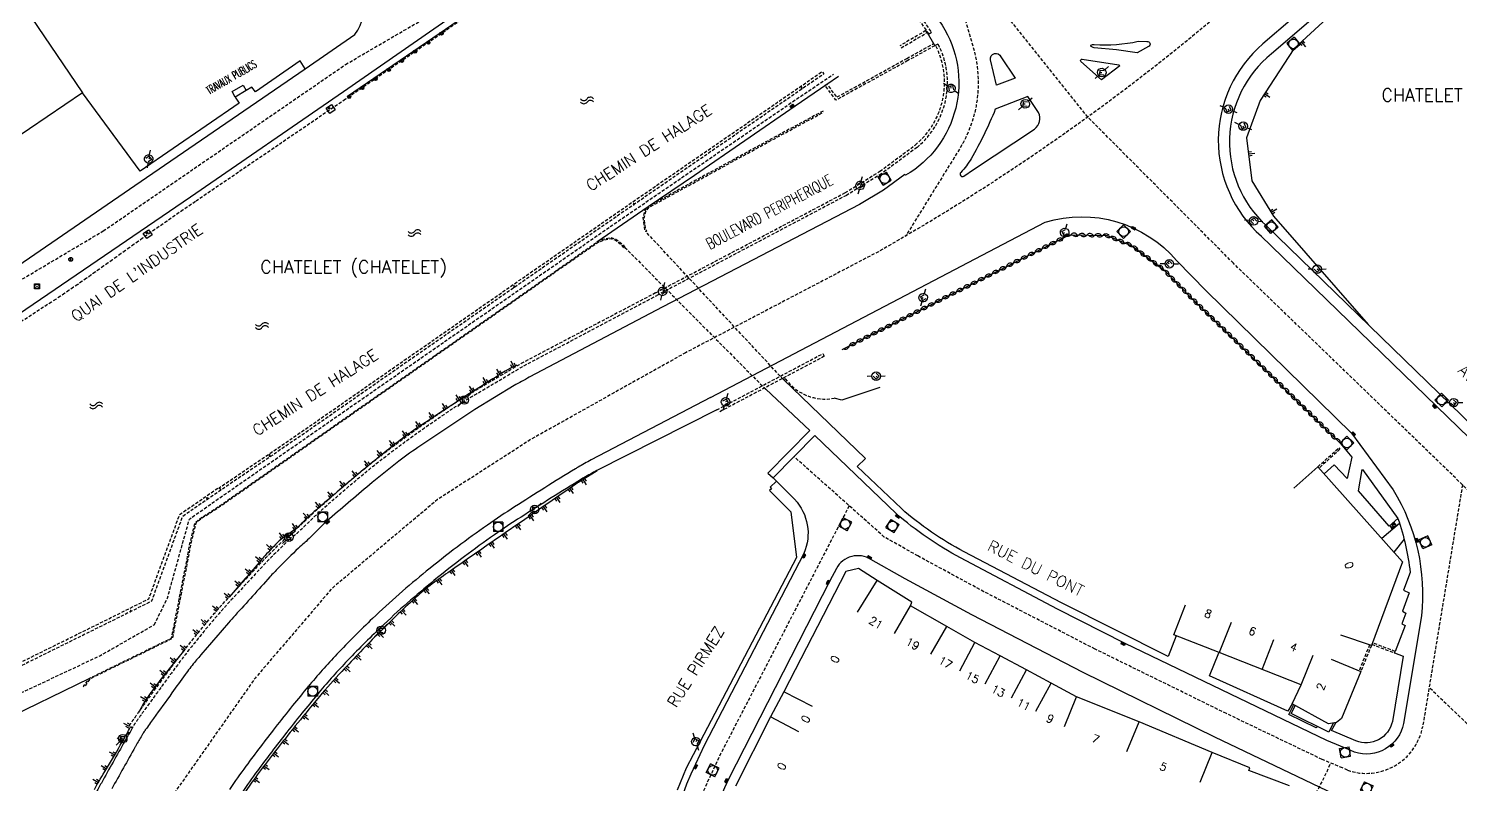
# Model space of a CAD drawing. Header units: millimetres. Extents: x 160000 to 161000, y 121000 to 122000.
# Drawn here: x 160564.5 to 160788.1, y 121656.1 to 121774.1 of the extents above; entities that cross this region are included whole.
import ezdxf
from ezdxf.enums import TextEntityAlignment as Align

# ---------------------------------------------------------------- set-up
doc = ezdxf.new("R2010")
doc.units = ezdxf.units.MM
doc.linetypes.add('DASHED', pattern=[0.75, 0.5, -0.25])
doc.layers.get('0').update_dxf_attribs({"linetype": 'CONTINUOUS'})
for name, color, linetype in [('W0001', 6, 'DASHED'), ('W0008', 7, 'CONTINUOUS'), ('W0100', 7, 'CONTINUOUS'), ('W0112', 1, 'DASHED'), ('W0211', 2, 'CONTINUOUS'), ('W0310', 3, 'CONTINUOUS'), ('W0322', 7, 'CONTINUOUS'), ('W0334', 7, 'CONTINUOUS'), ('W0400', 7, 'CONTINUOUS'), ('W0402', 7, 'CONTINUOUS'), ('W0420', 7, 'CONTINUOUS'), ('W0454', 7, 'CONTINUOUS'), ('W0471', 7, 'CONTINUOUS'), ('W0500', 5, 'DASHED'), ('W0980', 7, 'CONTINUOUS'), ('W0984', 7, 'CONTINUOUS'), ('W0989', 7, 'CONTINUOUS'), ('W0991', 7, 'CONTINUOUS'), ('W1102', 7, 'CONTINUOUS')]:
    doc.layers.add(name, color=color, linetype=linetype)
doc.styles.get("Standard").update_dxf_attribs({"font": 'romans.shx', "width": 0.85})

# ---------------------------------------------------------------- blocks, each defined once
blk = doc.blocks.new('T400')
for p, q in [((-0.15, 0.3), (0.15, 0.3)), ((-0.15, -0.25), (-0.15, 0.3)), ((-0.15, 0.15), (0.15, 0.15)), ((-0.15, 0), (0.15, 0)), ((0.15, 0.3), (0.15, -0.25)), ((-0.15, -0.15), (0.15, -0.15)), ((-0.15, -0.25), (-0.15, -0.3)), ((-0.15, -0.3), (0.15, -0.3)), ((0.15, -0.3), (0.15, -0.25))]:
    blk.add_line(p, q)
blk = doc.blocks.new('t211o')
at = {"color": 0, "linetype": 'Continuous'}
for p, q in [((-0.29, 0.5), (-0.29, 0)), ((0, 1), (0, 0)), ((0.29, 0.5), (0.29, 0))]:
    blk.add_line(p, q, dxfattribs=at)
blk = doc.blocks.new('T471')
for p, q in [((-0.333334, 0.333334), (-0.333334, -0.333334)), ((-0.333334, 0.333334), (0.333334, 0.333334)), ((-0.333334, 0), (0, 0)), ((0.500001, 0.500001), (1.000002, 1.000002)), ((-0.500001, -0.500001), (-1.000002, -1.000002)), ((-0.333334, -0.333334), (0.333334, -0.333334))]:
    blk.add_line(p, q)
blk.add_ellipse((0, 0), major_axis=(0.471405, 0.471405), ratio=1, start_param=5.4977871438, end_param=11.780972451)
blk = doc.blocks.new('T420')
for p, q in [((0.75, 0.75), (-0.75, 0.75)), ((-0.75, 0.75), (-0.75, -0.75)), ((0.75, 0.75), (0.75, -0.75)), ((0.75, -0.75), (-0.75, -0.75))]:
    blk.add_line(p, q)
blk.add_ellipse((0, 0), major_axis=(-0.53, 0.53), ratio=1, start_param=3.926991, end_param=10.210176)
blk = doc.blocks.new('t500o')
at = {"color": 0, "linetype": 'Continuous'}
for centre, start, end in [((-0.5, 0.625), 216.8699, 323.1301), ((0.5, -0.125), 36.8699, 143.1301), ((0.5, -0.625), 36.8699, 143.1301), ((-0.5, 0.125), 216.8699, 323.1301)]:
    blk.add_arc(centre, 0.625, start, end, dxfattribs=at)
blk = doc.blocks.new('t322o')
at = {"color": 0, "linetype": 'Continuous'}
for radius in [0.25, 0.15]:
    blk.add_circle((0, 0), radius, dxfattribs=at)
blk = doc.blocks.new('t112o')
at = {"color": 0, "linetype": 'Continuous'}
for p, q in [((-0.5, 0.5), (0.5, 0.5)), ((-0.5, -0.5), (-0.5, 0.5)), ((0.5, 0.5), (0.5, -0.5)), ((0.5, -0.5), (-0.5, -0.5))]:
    blk.add_line(p, q, dxfattribs=at)
blk = doc.blocks.new('t310o')
at = {"color": 0, "linetype": 'Continuous'}
for centre, start, end in [((-0.5, 0.38), 216.8699, 323.1304), ((0.5, -0.37), 36.8699, 143.1303)]:
    blk.add_arc(centre, 0.625, start, end, dxfattribs=at)

msp = doc.modelspace()

# ---------------------------------------------------------------- linework, layer by layer
at = {"layer": 'W0001'}
for p, q in [((160613.96, 121768.52), (160630.83, 121778.37)), ((160576.12, 121742.53), (160613.96, 121768.52)), ((160552.53, 121728.52), (160576.12, 121742.53))]:
    msp.add_line(p, q, dxfattribs=at)
for points in [[(160822.36, 121670.06), (160752.63, 121737.49), (160729.89, 121760.31), (160706.76, 121789.19), (160660.88, 121856.07), (160613.89, 121921.16), (160559.73, 122000, 0.083942)], [(160788.41, 121702.89), (160782.18, 121665.05, -0.453779), (160770.48, 121658.3), (160769.69, 121658.66), (160766.5, 121660), (160751.54, 121667.16), (160731.02, 121677.23), (160713.68, 121686.19), (160703.35, 121691.77), (160698.11, 121694.73), (160684.02, 121707.27)], [(160671.04, 121620.16), (160689.87, 121624), (160706.54, 121627.44), (160726.38, 121631.61, 0.07548), (160753.37, 121641.71, 0.149116), (160767.83, 121659.44, 0.102445)]]:
    msp.add_lwpolyline(points, format="xyb", dxfattribs=at)
at = {"layer": 'W0001', "flags": 128}
for points in [[(160770.56, 121793.69), (160752.04, 121777.8, -0.048507), (160697.18, 121739.29), (160667.07, 121723.51)], [(160706.76, 121789.19), (160711.99, 121771.2, -0.212341), (160709.83, 121755.29), (160701.46, 121741.75)], [(160692.61, 121699.6), (160672.55, 121660.88), (160671.2, 121658, 0.174943), (160668.19, 121633.41), (160670.67, 121621.89), (160679.35, 121581.43), (160682.66, 121566.19), (160687.76, 121541.28), (160688.08, 121539.6, -0.089297), (160688.08, 121522.98), (160678.35, 121488.46), (160674.82, 121475.83), (160674.04, 121468.28), (160671.57, 121460.42), (160668.94, 121450.42), (160660.47, 121419.55, -0.17197), (160657.97, 121415.96), (160652.34, 121412.62)]]:
    msp.add_lwpolyline(points, format="xyb", dxfattribs=at)
for points in [[(160584.09, 121681.04), (160586.14, 121685.17), (160589.58, 121697.54), (160595.08, 121701.39), (160654.27, 121742.5), (160662.89, 121748.4), (160684.65, 121763.3), (160690.2, 121767.01)], [(160667.07, 121723.51), (160642.99, 121710.02), (160628.34, 121700.59), (160611.88, 121686.74), (160599.84, 121672.7), (160585.52, 121652.33), (160578.5, 121636.68), (160572.88, 121620.02), (160570.27, 121601.16), (160569.47, 121582.51), (160572.08, 121566.72), (160579.1, 121544.65), (160591.95, 121513.75), (160595.76, 121503.12), (160594.19, 121487.5)], [(160570.74, 121574.79), (160543.35, 121579.69), (160514.45, 121587.12), (160507.63, 121590.13), (160504.01, 121596.14), (160498.79, 121604.57), (160495.58, 121614.8), (160496.18, 121624.63), (160499.8, 121634.67), (160505.42, 121641.09), (160511.64, 121645.5), (160527.5, 121653.52), (160575.68, 121676.23), (160584.09, 121681.04)]]:
    msp.add_lwpolyline(points, dxfattribs=at)
at = {"layer": 'W0001'}
msp.add_lwpolyline([(160816.33, 121639.74), (160783.19, 121671.23)], dxfattribs=at)
at = {"layer": 'W0008'}
for p, q in [((160633.53, 121778.07), (160613.62, 121764.27)), ((160613.62, 121764.27), (160589.72, 121747.83)), ((160589.72, 121747.83), (160558.65, 121726.63))]:
    msp.add_line(p, q, dxfattribs=at)
for points in [[(160587.89, 121890.24), (160595.62, 121895.6, -0.404796), (160628.82, 121888.29), (160643.29, 121867.53), (160643.19, 121867.43), (160654.24, 121851.49), (160707.13, 121774.65, -0.425627), (160701.43, 121751.22), (160701.33, 121751.36), (160697.98, 121748.91), (160694.23, 121746.68), (160663.52, 121730.69)], [(160555.9, 121746.37), (160554.17, 121745.04, 0.415489), (160553.77, 121741.93), (160556.3, 121738.26, 0.425837), (160562.78, 121737.1), (160582.86, 121750.89), (160607.64, 121767.84), (160615.4, 121773.2, 0.293789), (160616.06, 121779.28), (160612.36, 121787.1, 0.232481), (160608.2, 121789.53), (160605.24, 121788.75, -0.194933), (160581.68, 121790.62, -0.103749), (160571.54, 121800.24), (160566.39, 121807.77), (160552.58, 121827.78, -0.146677), (160545.88, 121847.55, -0.158577), (160552.04, 121870.48, -0.104936), (160563.36, 121881.8), (160583.88, 121895.97)], [(160775.77, 121787.61), (160757.25, 121771.73, 0.456442), (160757, 121741.71)], [(160739.37, 121771.31), (160737.59, 121770.35), (160734.35, 121770.8), (160730.87, 121771.15, -0.048392), (160730.4, 121771.33, -0.580219), (160730.39, 121771.53, -0.169709), (160730.91, 121771.66, 0.076688), (160737.77, 121772.16), (160739.11, 121772.14, -0.856739), (160739.37, 121771.31)], [(160714.71, 121769.27, -0.952033), (160716.29, 121769.7), (160718.55, 121766.37), (160715.61, 121765.29), (160714.71, 121769.27)], [(160728.99, 121769.36), (160734.76, 121768.48), (160734.88, 121768.33), (160732.02, 121766.11), (160728.79, 121769, -0.68064), (160729.02, 121769.35)], [(160710.55, 121751.07), (160712.06, 121752.15), (160721.58, 121758.45, 0.361249), (160722.2, 121761.01), (160720.55, 121763.52), (160715.45, 121761.54, -0.033885), (160711.68, 121753.81, -0.0501), (160710.06, 121751.68, 0.94634), (160710.58, 121751.1)], [(160670.95, 121716.51), (160723.25, 121743.92, -0.298163), (160743.79, 121737.88), (160748.38, 121733.18), (160771.08, 121710.97), (160777.58, 121702.12, -0.165928), (160781.99, 121682.41), (160779.22, 121665.59, -0.44487), (160771.57, 121661.11), (160770.89, 121661.42), (160767.21, 121662.97), (160735.75, 121678.11), (160725.16, 121683.48), (160709.99, 121691.49, -0.057571), (160699.97, 121698.39), (160687.27, 121710.56), (160680.77, 121703.97), (160684.1, 121700.62, -0.299635), (160685.54, 121692.17), (160669.99, 121662.15), (160668.63, 121659.25, 0.174527), (160665.4, 121632.79)], [(160773.18, 121652.26), (160749.75, 121663.47), (160729.17, 121673.57), (160711.76, 121682.57), (160701.37, 121688.18), (160696, 121691.21, 0.439687), (160690.64, 121689.84), (160689.61, 121687.89), (160673.77, 121656.9, 0.176579), (160671.25, 121634.05)]]:
    msp.add_lwpolyline(points, format="xyb", dxfattribs=at)
at = {"layer": 'W0008', "flags": 128}
for points in [[(160653.23, 121740.81), (160661.23, 121746.34), (160668.44, 121751.26), (160684.17, 121762.08), (160689.14, 121765.47), (160690.97, 121766.71)], [(160531.11, 121651.71), (160559.85, 121665.84), (160574, 121672.68)]]:
    msp.add_lwpolyline(points, dxfattribs=at)
at = {"layer": 'W0008'}
msp.add_lwpolyline([(160826.44, 121674.32), (160821.45, 121679.15), (160806.2, 121693.96), (160784.41, 121715.09), (160756.88, 121741.8)], dxfattribs=at)
at = {"layer": 'W0008', "flags": 128}
for points in [[(160663.52, 121730.69), (160642.65, 121719.69, -0.018836), (160641.46, 121719.03, 0.018836), (160640.28, 121718.37), (160634.13, 121714.63), (160625.71, 121709.01, 0.015689), (160622.28, 121706.57, 0.012415), (160618.13, 121703.24, 0.000835), (160611.45, 121697.58, 0.011883), (160610.99, 121697.17, 0.008471), (160609.76, 121695.98, -0.005246), (160607.79, 121694.04, -0.010219), (160607.52, 121693.79, -0.003158), (160606.62, 121693.01, 0.004779), (160603.44, 121689.87, 0.011447), (160602.16, 121688.51, 0.000601), (160596.72, 121682.49, 0.003164), (160595.7, 121681.34, 0.005467), (160590.38, 121675.15, 0.018532), (160588.9, 121673.25, 0.000804), (160586.85, 121670.4, -0.000573), (160583.99, 121666.41, -0.000071), (160583.35, 121665.52, 0.000068), (160582.69, 121664.6, 0.01089), (160582.6, 121664.47, 0.002873), (160582.25, 121663.94, 0.000816), (160581.32, 121662.33, 0.003427), (160581.1, 121661.94, 0.000663), (160577.44, 121655.4, 0.002803)], [(160670.95, 121716.51), (160652.31, 121706.77, 0.002142), (160650.28, 121705.64, 0.010061), (160649.86, 121705.39, 0.00447), (160640.36, 121699.43, 0.009863), (160636.13, 121696.6, 0.009371), (160631.4, 121693.17, 0.008916), (160626.56, 121689.38, 0.009858), (160622.36, 121685.83, 0.009589), (160618.19, 121682.01, 0.013302), (160612.61, 121676.42, 0.015567), (160608.12, 121671.37, 0.004239), (160605.7, 121668.41, 0.003681), (160602.96, 121664.96, 0.007412), (160598.4, 121658.95, 0.012549), (160595.85, 121655.3, 0.014851)], [(160671.95, 121714.59), (160653.22, 121705.12, 0.002142), (160651.2, 121704, 0.010061), (160650.84, 121703.79, 0.00447), (160641.37, 121697.84, 0.009863), (160637.21, 121695.06, 0.009371), (160632.53, 121691.67, 0.008916), (160627.74, 121687.92, 0.009858), (160623.6, 121684.42, 0.009589), (160619.49, 121680.65, 0.013302), (160613.98, 121675.13, 0.015567), (160609.57, 121670.16, 0.004239), (160607.16, 121667.23, 0.003681), (160604.44, 121663.8, 0.007412), (160599.92, 121657.84, 0.012549), (160597.42, 121654.26, 0.014851)], [(160580.65, 121664.88, 0.000816), (160579.71, 121663.26, 0.003427), (160579.48, 121662.85, 0.000663), (160575.82, 121656.31, 0.002803), (160574.95, 121654.73, 0.009257)]]:
    msp.add_lwpolyline(points, format="xyb", dxfattribs=at)
at = {"layer": 'W0100'}
for points in [[(160545.9, 121803.83), (160572.87, 121764.08), (160548.01, 121747.23), (160521.04, 121786.97)], [(160597.96, 121765.32), (160598.44, 121764.45), (160596.71, 121763.44), (160596.23, 121764.3)]]:
    msp.add_lwpolyline(points, close=True, dxfattribs=at)
for points in [[(160762.08, 121702.38), (160765.81, 121705.7), (160779.03, 121690.86), (160774.18, 121677.81), (160769.4, 121679.4)], [(160761.37, 121655.87), (160755.02, 121658.25), (160755.21, 121658.71), (160749.3, 121661.1), (160737.91, 121665.86), (160728.12, 121669.78), (160724.19, 121671.93), (160720.3, 121674.01), (160716.21, 121676.19), (160712.23, 121678.26), (160707.85, 121680.76), (160702.21, 121684.01), (160702.43, 121684.54), (160696.97, 121687.93), (160694.08, 121689.79), (160692.09, 121689.36), (160682.44, 121670.56), (160680.36, 121666.66), (160674.89, 121655.84)], [(160767.92, 121675.64), (160772.54, 121673.73), (160769.5, 121666.39), (160768.73, 121665.75), (160767.51, 121665.54), (160761.79, 121668.67), (160763.23, 121671.64), (160750.42, 121676.71), (160743.34, 121679.45), (160745.15, 121684.12)]]:
    msp.add_lwpolyline(points, dxfattribs=at)
at = {"layer": 'W0112'}
for p, q in [((160633.88, 121776.73), (160613.95, 121763.09)), ((160613.95, 121763.09), (160590.52, 121747.12)), ((160589.88, 121746.69), (160589.25, 121746.26)), ((160590.52, 121747.12), (160589.88, 121746.69)), ((160586.72, 121744.52), (160586.09, 121744.08)), ((160587.35, 121744.95), (160586.72, 121744.52)), ((160587.98, 121745.39), (160587.35, 121744.95)), ((160588.62, 121745.82), (160587.98, 121745.39)), ((160589.25, 121746.26), (160588.62, 121745.82)), ((160583.57, 121742.32), (160582.95, 121741.88)), ((160584.2, 121742.76), (160583.57, 121742.32)), ((160584.83, 121743.2), (160584.2, 121742.76)), ((160585.46, 121743.64), (160584.83, 121743.2)), ((160586.09, 121744.08), (160585.46, 121743.64)), ((160580.25, 121739.96), (160579.58, 121739.47)), ((160580.93, 121740.44), (160580.25, 121739.96)), ((160581.6, 121740.92), (160580.93, 121740.44)), ((160582.27, 121741.4), (160581.6, 121740.92)), ((160582.95, 121741.88), (160582.27, 121741.4)), ((160577.57, 121738.02), (160576.89, 121737.54)), ((160578.24, 121738.51), (160577.57, 121738.02)), ((160578.91, 121738.99), (160578.24, 121738.51)), ((160579.58, 121739.47), (160578.91, 121738.99)), ((160574.2, 121735.62), (160573.52, 121735.14)), ((160574.87, 121736.1), (160574.2, 121735.62)), ((160575.55, 121736.58), (160574.87, 121736.1)), ((160576.22, 121737.06), (160575.55, 121736.58)), ((160576.89, 121737.54), (160576.22, 121737.06)), ((160570.8, 121733.26), (160570.12, 121732.8)), ((160571.48, 121733.73), (160570.8, 121733.26)), ((160572.17, 121734.19), (160571.48, 121733.73)), ((160572.84, 121734.67), (160572.17, 121734.19)), ((160573.52, 121735.14), (160572.84, 121734.67)), ((160568.04, 121731.43), (160558.56, 121725.28)), ((160568.74, 121731.88), (160568.04, 121731.43)), ((160569.43, 121732.34), (160568.74, 121731.88)), ((160570.12, 121732.8), (160569.43, 121732.34))]:
    msp.add_line(p, q, dxfattribs=at)
for points in [[(160705.1, 121773.27), (160648.6, 121855.39), (160648.97, 121855.64), (160705.47, 121773.53)], [(160777.37, 121695.98), (160778.04, 121696.57), (160777.76, 121696.98), (160777.1, 121696.41)], [(160777.4, 121696.19), (160777.86, 121696.59), (160777.73, 121696.78), (160777.28, 121696.38)]]:
    msp.add_lwpolyline(points, close=True, dxfattribs=at)
for points in [[(160700.73, 121771.12), (160704.79, 121773.5), (160704.61, 121773.82), (160700.54, 121771.45)], [(160701.63, 121769.48), (160705.8, 121771.78), (160705.98, 121771.46), (160701.81, 121769.15)], [(160657.58, 121739.97), (160679.59, 121717.8)], [(160671.95, 121714.59), (160688.52, 121723.37), (160688.74, 121722.96), (160672.17, 121714.17)], [(160765.81, 121705.7), (160769.09, 121708.64), (160769.28, 121708.43), (160766, 121705.49)], [(160773.9, 121677.9), (160772.26, 121673.84)], [(160774.18, 121677.81), (160772.54, 121673.73)], [(160774.25, 121677.98), (160777.81, 121676.63), (160777.9, 121676.86), (160774.33, 121678.21)]]:
    msp.add_lwpolyline(points, dxfattribs=at)
for points in [[(160662.38, 121732.86), (160691.97, 121748.49), (160697.41, 121751.84), (160702.94, 121755.94, 0.352211), (160706.1, 121771.54), (160706.5, 121771.75, -0.35249), (160703.22, 121755.58), (160697.67, 121751.47), (160692.19, 121748.09), (160662.59, 121732.46)], [(160690.26, 121716.4, -0.289269), (160682.65, 121719.45), (160682.35, 121719.32), (160660.84, 121742.43)]]:
    msp.add_lwpolyline(points, format="xyb", dxfattribs=at)
at = {"layer": 'W0112', "flags": 128}
for points in [[(160701.81, 121769.15), (160690.55, 121762.95), (160688.85, 121765.26), (160689.14, 121765.47), (160690.65, 121763.4), (160701.63, 121769.48)], [(160688.54, 121761.25), (160680.85, 121757.11), (160668.57, 121750.39), (160661.23, 121746.34), (160660.67, 121745.65), (160660.41, 121744.65), (160660.66, 121742.66), (160660.84, 121742.43), (160661, 121742.56), (160660.85, 121742.74), (160660.62, 121744.63), (160660.85, 121745.56), (160661.39, 121746.22), (160668.66, 121750.22), (160680.94, 121756.94), (160688.63, 121761.09)]]:
    msp.add_lwpolyline(points, dxfattribs=at)
for points in [[(160509.69, 121648.37), (160509.45, 121648.84), (160513.84, 121651.01), (160536.58, 121662.13), (160554.71, 121670.95), (160583.23, 121685.07), (160588.05, 121698.25), (160594.19, 121702.48), (160594.49, 121702.05), (160594.23, 121702.43), (160601.98, 121707.67), (160608.51, 121712.15), (160623.14, 121722.33), (160641.04, 121734.77), (160657.5, 121746.17), (160688.41, 121767.43), (160688.67, 121767.05), (160657.76, 121745.79), (160641.3, 121734.39), (160623.4, 121721.96), (160608.77, 121711.77), (160602.23, 121707.29), (160594.49, 121702.05), (160588.48, 121697.92), (160583.65, 121684.69), (160554.94, 121670.48), (160536.81, 121661.66), (160514.07, 121650.55), (160509.69, 121648.37, 0.00522), (160507.84, 121647.11, 0.010693), (160506.96, 121646.47, 0.002489), (160503.73, 121643.97, 0.010364), (160502.97, 121643.36, 0.02797), (160501.67, 121642.12, 0.018968), (160499.94, 121640.14, 0.021884), (160498.4, 121638.06, 0.018138), (160496.76, 121635.4, 0.016071), (160495.45, 121632.95, 0.017185), (160494.39, 121630.58, 0.021218), (160493.35, 121627.67, 0.02652), (160492.74, 121625.28, 0.014457), (160492.45, 121623.5, 0.012506), (160492.21, 121621.43, 0.017377), (160492.05, 121618.41, 0.024832), (160492.12, 121616.3, 0.018278), (160492.36, 121614.21, 0.012637), (160492.91, 121611.22, 0.009326), (160493.59, 121608.19, 0.038897), (160493.83, 121607.49, 0.006091), (160494.46, 121606.04, -0.00412), (160495.4, 121603.9, -0.000779), (160495.7, 121603.18, 0.000907), (160495.97, 121602.56, 0.024072), (160496.03, 121602.44, 0.006932), (160496.55, 121601.53)], [(160662.38, 121732.86), (160641.39, 121721.82, 0.000072), (160639.68, 121720.81, 0.000226), (160639.14, 121720.49, 0.000033), (160634.35, 121717.65, 0.000145), (160633.27, 121717.01, 0.013679), (160630.09, 121715.01, 0.007663), (160624.6, 121711.21, 0.008399), (160620.05, 121707.84, 0.009601), (160616.18, 121704.76, 0.005287), (160612.61, 121701.73, 0.005492), (160609.24, 121698.75, 0.009192), (160607.53, 121697.14, -0.008716), (160605.75, 121695.47, -0.020249), (160605.67, 121695.39, -0.003987), (160605.05, 121694.93), (160605.36, 121694.52, 0.003917), (160602.48, 121691.7, 0.009882), (160601.37, 121690.56, 0.001205), (160595.31, 121684.03, 0.007759), (160594.39, 121683, 0.008915), (160590.73, 121678.63, 0.00968), (160587.51, 121674.48, 0.002288), (160584.57, 121670.49, 0.002994), (160582.35, 121667.41, 0.001935), (160581.33, 121665.98, 0.003661), (160580.81, 121665.22, 0.02162), (160580.79, 121665.19, 0.00263), (160580.66, 121664.95), (160580.18, 121665.21, -0.00263), (160580.31, 121665.46, -0.02162), (160580.36, 121665.53, -0.003661), (160580.89, 121666.3, -0.001935), (160581.9, 121667.73, -0.002994), (160584.12, 121670.81, -0.002288), (160587.07, 121674.81, -0.00968), (160590.3, 121678.97, -0.008915), (160593.98, 121683.36, -0.007759), (160594.91, 121684.4, -0.001205), (160600.97, 121690.93, -0.009882), (160602.1, 121692.09, -0.003917), (160604.98, 121694.91), (160605.36, 121694.52, 0.003987), (160605.98, 121694.99, 0.020249), (160606.1, 121695.08, 0.008716), (160607.89, 121696.77, -0.009192), (160609.59, 121698.36, -0.005492), (160612.95, 121701.34, -0.005287), (160616.51, 121704.36, -0.009601), (160620.37, 121707.43, -0.008399), (160624.9, 121710.79, -0.007663), (160630.38, 121714.58, -0.013679), (160633.53, 121716.57, -0.000145), (160634.61, 121717.21, -0.000033), (160639.41, 121720.05, -0.000226), (160639.95, 121720.37, -0.000072), (160641.65, 121721.38), (160662.59, 121732.46)]]:
    msp.add_lwpolyline(points, format="xyb", dxfattribs=at)
for points in [[(160685.09, 121764.79, 0.977486), (160685.29, 121764.83, 1.023033)], [(160658.87, 121746.67, 0.977486), (160659.06, 121746.72, 1.023033)], [(160640.19, 121733.81, 0.977486), (160640.38, 121733.86, 1.023033)], [(160602, 121707.43, 0.977486), (160602.19, 121707.47, 1.023033)], [(160592.23, 121700.73, 0.977486), (160592.42, 121700.78, 1.023033)], [(160580.26, 121683.14, 0.977486), (160580.46, 121683.19, 1.023033)]]:
    msp.add_lwpolyline(points, format="xyb", close=True, dxfattribs=at)
msp.add_lwpolyline([(160657.41, 121739.87), (160657.15, 121740.27), (160656.06, 121741.07), (160655.39, 121741.31), (160654.25, 121741.06), (160653.29, 121740.66), (160646.24, 121735.74), (160594.45, 121699.54), (160591.54, 121697.66), (160590.58, 121696.91), (160589.72, 121693.42), (160589.43, 121691.73), (160586.9, 121678.87), (160575.16, 121673.12), (160574.08, 121672.58), (160573.13, 121671.31), (160573.03, 121671.39), (160574, 121672.68), (160575.11, 121673.23), (160586.79, 121678.96), (160589.3, 121691.75), (160589.6, 121693.45), (160590.46, 121696.98), (160591.46, 121697.76), (160594.38, 121699.65), (160646.17, 121735.84), (160653.23, 121740.81), (160654.21, 121741.25), (160655.4, 121741.51), (160656.16, 121741.25), (160657.3, 121740.41), (160657.58, 121739.97)], close=True, dxfattribs=at)
at = {"layer": 'W0211'}
for points in [[(160777.69, 121785.38), (160762.09, 121770.96), (160756.81, 121762.92), (160754.69, 121757.09), (160755.53, 121750.35), (160758.89, 121744.82), (160773.67, 121727.92)], [(160697.39, 121718.1), (160691.5, 121716.09), (160690.26, 121716.4)]]:
    msp.add_lwpolyline(points, dxfattribs=at)
at = {"layer": 'W0211', "flags": 128}
for points in [[(160640.71, 121721.57, 0.003876), (160639.54, 121721.01, 0.024459), (160639.36, 121720.91, 0.003111), (160635.5, 121718.51, 0.003077), (160631.63, 121716.03, 0.002143), (160626.43, 121712.63, 0.005926), (160624.57, 121711.37, 0.014808), (160621.82, 121709.34, 0.006732), (160615.99, 121704.61, 0.003371), (160614.27, 121703.16, 0.001109), (160609.08, 121698.71, 0.01137), (160608.4, 121698.1, 0.003653), (160606.35, 121696.13), (160604.41, 121694.74), (160603.59, 121694.16, 0.002546), (160601.36, 121691.79, 0.009165), (160600.76, 121691.11, 0.000338), (160595.78, 121685.35)], [(160653.21, 121705.03, 0.002239), (160650.48, 121703.34, 0.011253), (160649.95, 121702.99, 0.000279), (160641.43, 121697.12, 0.000511), (160636.8, 121693.92, 0.00098), (160630.65, 121689.65, 0.002137), (160627.84, 121687.67, 0.030295), (160625.23, 121685.56, 0.012264), (160619.25, 121679.84, 0.007582), (160613.38, 121673.74, 0.012258), (160609.89, 121669.83, 0.004709), (160607.69, 121667.17, 0.003256), (160604.56, 121663.29, 0.009113), (160599.57, 121656.76, 0.024015), (160597.84, 121654.16, 0.01147)], [(160588.91, 121677.21, 0.00122), (160587.02, 121674.92, 0.013851), (160583.79, 121670.75, 0.024205), (160582.13, 121668.23, 0.004999), (160581.6, 121667.3)], [(160574.73, 121655.3, -0.007744), (160576.61, 121658.52, 0.005899), (160579.09, 121662.75, 0.006366), (160580.4, 121665.09)]]:
    msp.add_lwpolyline(points, format="xyb", dxfattribs=at)
at = {"layer": 'W0310'}
msp.add_lwpolyline([(160691.52, 121724.01), (160727.03, 121741.94), (160732.93, 121741.8), (160736.76, 121740.23), (160741.81, 121736.43), (160746.2, 121731.93), (160753.5, 121724.87), (160769.33, 121709.38)], dxfattribs=at)
at = {"layer": 'W0322'}
msp.add_line((160614.25, 121763.57), (160633.67, 121776.83), dxfattribs=at)
at = {"layer": 'W0334'}
msp.add_line((160704.79, 121773.5), (160705.8, 121771.78), dxfattribs=at)
for points in [[(160777.09, 121786.08), (160758.56, 121770.19, 0.456492), (160757.73, 121743.39, 0.456492)], [(160743.68, 121679.32), (160742.46, 121676.07), (160725.8, 121684.45), (160710.57, 121692.42, -0.05989), (160700.77, 121699.18), (160693.86, 121705.75), (160695.18, 121706.98), (160682.35, 121719.32)], [(160778.34, 121697.61, -0.055154), (160780.24, 121689.21), (160779.2, 121686.43), (160780.08, 121686.03), (160779.06, 121683.14), (160779.56, 121682.86), (160778.93, 121681.15), (160779.48, 121680.9), (160777.91, 121676.85)], [(160777.81, 121676.63), (160779.13, 121676.13), (160777.46, 121665.93, -0.466869), (160771.76, 121662.89), (160767.98, 121664.5), (160768.62, 121665.73)]]:
    msp.add_lwpolyline(points, format="xyb", dxfattribs=at)
for points in [[(160607.64, 121767.84), (160606.87, 121769.09), (160599.89, 121764.25), (160599.34, 121764.96), (160598.44, 121764.45)], [(160596.71, 121763.44), (160597.33, 121762.47), (160581.87, 121751.89), (160572.87, 121764.08)], [(160827.65, 121675.58), (160822.48, 121680.56), (160757.73, 121743.39)], [(160679.59, 121717.8), (160686.48, 121711.38), (160679.91, 121704.72), (160680.77, 121703.97)], [(160769.33, 121709.38), (160771.14, 121707.19), (160770.38, 121703.85), (160768.36, 121706.03), (160766.8, 121704.59)], [(160778.29, 121697.63), (160776.98, 121696.45), (160772.16, 121701.93), (160772.77, 121705.25)], [(160772.78, 121705.3), (160778.34, 121697.61)], [(160681.27, 121703.47), (160680.26, 121702.54), (160680.48, 121702.25), (160680.17, 121701.99), (160683.51, 121698.67), (160684.37, 121691.53), (160669.35, 121662.78), (160667.17, 121658.65), (160665.75, 121655.19)], [(160778.59, 121696.86), (160775.82, 121694.48)], [(160779.3, 121694.41), (160777.7, 121692.35)], [(160761.79, 121668.67), (160761.16, 121667.51), (160748.92, 121673.03), (160750.37, 121676.66)], [(160765.72, 121665.09), (160765.58, 121664.91), (160761.31, 121667), (160762.02, 121668.49)], [(160768.22, 121665.66), (160767.54, 121664.25), (160761.66, 121667.15), (160762.27, 121668.35)]]:
    msp.add_lwpolyline(points, dxfattribs=at)
at = {"layer": 'W0402'}
for p, q in [((160571.11, 121738.24), (160570.96, 121738.24)), ((160570.96, 121738.24), (160570.96, 121737.94)), ((160570.96, 121737.94), (160571.11, 121737.94)), ((160571.11, 121738.09), (160571.04, 121738.09)), ((160571.11, 121737.94), (160571.11, 121738.09)), ((160565.4, 121733.51), (160565.4, 121734.26)), ((160565.4, 121734.26), (160566.15, 121734.26)), ((160566.15, 121733.51), (160565.4, 121733.51)), ((160566.15, 121734.26), (160566.15, 121733.51))]:
    msp.add_line(p, q, dxfattribs=at)
for centre, radius in [((160571.04, 121738.09), 0.3), ((160565.77, 121733.88), 0.338), ((160565.77, 121733.88), 0.0075)]:
    msp.add_circle(centre, radius, dxfattribs=at)
at = {"layer": 'W0454'}
for centre, radius in [((160611.38, 121761.71), 0.125), ((160611.38, 121761.71), 0.105), ((160611.38, 121761.71), 0.0025), ((160582.92, 121742.24), 0.125), ((160582.92, 121742.24), 0.105), ((160582.92, 121742.24), 0.0025)]:
    msp.add_circle(centre, radius, dxfattribs=at)
at = {"layer": 'W1102'}
for p, q in [((160693.91, 121683.01), (160696.97, 121687.93)), ((160699.71, 121679.67), (160702.21, 121684.01)), ((160705.37, 121676.42), (160707.85, 121680.76)), ((160752.26, 121681.36), (160750.42, 121676.71)), ((160709.92, 121673.82), (160712.23, 121678.26)), ((160757.13, 121674.06), (160758.97, 121678.71)), ((160713.85, 121671.78), (160716.21, 121676.19)), ((160763.23, 121671.64), (160765.07, 121676.29)), ((160717.95, 121669.6), (160720.3, 121674.01)), ((160686.88, 121668.28), (160682.44, 121670.56)), ((160721.79, 121667.55), (160724.19, 121671.93)), ((160726.26, 121665.14), (160728.12, 121669.78)), ((160684.77, 121664.31), (160680.36, 121666.66)), ((160735.98, 121661.25), (160737.91, 121665.86)), ((160747.42, 121656.46), (160749.3, 121661.1))]:
    msp.add_line(p, q, dxfattribs=at)

# ---------------------------------------------------------------- block references
at = {"layer": 'W0112'}
for p, rotation in [((160611.63, 121761.56), 34.4197571792298), ((160583.04, 121742.03), 35.0758904337203)]:
    msp.add_blockref('t112o', p, dxfattribs=dict(at, rotation=rotation))
at = {"layer": 'W0211'}
for p, rotation in [((160763.25, 121772.04), 222.753124412618), ((160757.47, 121763.92), 236.712829078567), ((160755.01, 121754.52), 277.086443333992), ((160758.54, 121745.39), 301.3006482196701), ((160640.22, 121721.34), 25.42863385514248), ((160635.93, 121718.78), 32.18126784768226), ((160638.05, 121720.1), 31.7894105746965), ((160633.82, 121717.44), 32.56634040539875), ((160629.62, 121714.72), 33.15482783008709), ((160631.71, 121716.09), 32.94970458322832), ((160627.53, 121713.35), 33.35238444223325), ((160623.4, 121710.53), 36.24126429124651), ((160625.45, 121711.97), 34.17140034822698), ((160621.42, 121709.01), 38.3151413490256), ((160617.52, 121705.88), 39.34231437942608), ((160619.46, 121707.45), 38.82872786422585), ((160615.59, 121704.28), 39.92656844220129), ((160611.79, 121701.04), 40.64486662595588), ((160613.69, 121702.67), 40.55190817534737), ((160649, 121702.34), 214.5328241325689), ((160651.08, 121703.71), 211.8332861498618), ((160609.89, 121699.41), 40.73782507656436), ((160644.88, 121699.5), 214.5636912714139), ((160646.94, 121700.92), 214.5482577019914), ((160608.03, 121697.74), 43.53439308192908), ((160642.82, 121698.08), 214.5791248408364), ((160604.18, 121694.58), 35.42053557404814), ((160606.21, 121696.03), 35.52716854037944), ((160638.71, 121695.24), 214.6583943496502), ((160640.76, 121696.66), 214.6064196604848), ((160602.37, 121692.87), 46.80616166237578), ((160636.65, 121693.82), 214.7120038885652), ((160600.68, 121691.02), 49.17275229348662), ((160632.54, 121690.97), 214.8620274568783), ((160634.6, 121692.4), 214.7870156727217), ((160599.05, 121689.13), 49.19816392499776), ((160630.49, 121689.54), 214.9582646319088), ((160595.78, 121685.35), 50.50728080039681), ((160597.41, 121687.24), 49.22357555650888), ((160626.44, 121686.61), 219.0476198463829), ((160628.45, 121688.1), 215.3146374193202), ((160593.98, 121683.36), 50.95971540629562), ((160624.57, 121684.95), 222.6670596817293), ((160592.12, 121681.18), 46.84130560507771), ((160620.94, 121681.51), 224.3649911194209), ((160622.74, 121683.25), 223.5160254005752), ((160590.87, 121679.67), 50.07774782664715), ((160619.17, 121679.75), 225.1976316945457), ((160588.91, 121677.21), 49.86715065935601), ((160617.42, 121677.97), 225.7106088340944), ((160587.32, 121675.28), 50.63287150631876), ((160615.68, 121676.17), 226.223585973643), ((160585.75, 121673.33), 51.89842622884778), ((160612.26, 121672.52), 227.7968035346688), ((160613.96, 121674.36), 226.7365631131917), ((160584.23, 121671.35), 53.40495161517951), ((160610.6, 121670.65), 229.1374087604449), ((160582.8, 121669.3), 57.08534279978138), ((160608.98, 121668.75), 230.1617327191707), ((160607.39, 121666.82), 230.8678943566906), ((160580.18, 121665.21), 61.6269860244338), ((160605.82, 121664.87), 231.2416514869852), ((160579.16, 121662.86), 60.26583154477887), ((160604.26, 121662.92), 231.6646747188411), ((160576.63, 121658.55), 58.84934203625729), ((160577.91, 121660.7), 59.53928024859002), ((160602.72, 121660.95), 232.3003447744888), ((160575.36, 121656.4), 60.01184957009933), ((160599.71, 121656.96), 233.5716848857842), ((160601.21, 121658.96), 232.9360148301365)]:
    msp.add_blockref('t211o', p, dxfattribs=dict(at, rotation=rotation))
at = {"layer": 'W0310'}
for p, rotation in [((160726.11, 121741.48), 26.79649557377178), ((160727.25, 121741.94), 358.5838987450279), ((160728.5, 121741.91), 358.5838987450279), ((160729.75, 121741.88), 358.5838987450279), ((160731, 121741.85), 358.5838987450279), ((160732.25, 121741.82), 358.5838987450279), ((160733.46, 121741.58), 337.6861866147787), ((160721.65, 121739.23), 26.79649557377178), ((160722.76, 121739.79), 26.79649557377178), ((160723.88, 121740.35), 26.79649557377178), ((160725, 121740.92), 26.79649557377178), ((160734.61, 121741.11), 337.6861866147787), ((160735.77, 121740.63), 337.6861866147787), ((160736.9, 121740.12), 323.0290852862754), ((160737.9, 121739.37), 323.0290852862754), ((160717.19, 121736.97), 26.79649557377178), ((160718.3, 121737.54), 26.79649557377178), ((160719.42, 121738.1), 26.79649557377178), ((160720.53, 121738.66), 26.79649557377178), ((160738.9, 121738.61), 323.0290852862754), ((160739.9, 121737.86), 323.0290852862754), ((160740.9, 121737.11), 323.0290852862754), ((160712.72, 121734.72), 26.79649557377178), ((160713.84, 121735.28), 26.79649557377178), ((160714.95, 121735.85), 26.79649557377178), ((160716.07, 121736.41), 26.79649557377178), ((160741.89, 121736.35), 314.3422868583741), ((160742.76, 121735.45), 314.3422868583741), ((160743.63, 121734.56), 314.3422868583741), ((160708.26, 121732.46), 26.79649557377178), ((160709.38, 121733.03), 26.79649557377178), ((160710.49, 121733.59), 26.79649557377178), ((160711.61, 121734.15), 26.79649557377178), ((160744.51, 121733.67), 314.3422868583741), ((160745.38, 121732.77), 314.3422868583741), ((160703.8, 121730.21), 26.79649557377178), ((160704.91, 121730.77), 26.79649557377178), ((160706.03, 121731.34), 26.79649557377178), ((160707.14, 121731.9), 26.79649557377178), ((160746.26, 121731.88), 315.9759339562269), ((160747.16, 121731.01), 315.9759339562269), ((160748.05, 121730.14), 315.9759339562269), ((160700.45, 121728.52), 26.79649557377178), ((160701.57, 121729.08), 26.79649557377178), ((160702.68, 121729.65), 26.79649557377178), ((160748.95, 121729.27), 315.9759339562269), ((160749.85, 121728.4), 315.9759339562269), ((160695.99, 121726.27), 26.79649557377178), ((160697.1, 121726.83), 26.79649557377178), ((160698.22, 121727.39), 26.79649557377178), ((160699.33, 121727.96), 26.79649557377178), ((160750.75, 121727.54), 315.9759339562269), ((160751.65, 121726.67), 315.9759339562269), ((160752.55, 121725.8), 315.9759339562269), ((160692.64, 121724.57), 26.79649557377178), ((160693.76, 121725.14), 26.79649557377178), ((160694.87, 121725.7), 26.79649557377178), ((160753.45, 121724.93), 315.9759339562269), ((160754.34, 121724.06), 315.6055330062883), ((160755.23, 121723.18), 315.6055330062883), ((160756.13, 121722.31), 315.6055330062883), ((160757.02, 121721.43), 315.6055330062883), ((160757.91, 121720.56), 315.6055330062883), ((160758.81, 121719.68), 315.6055330062883), ((160759.7, 121718.81), 315.6055330062883), ((160760.59, 121717.93), 315.6055330062883), ((160761.49, 121717.06), 315.6055330062883), ((160762.38, 121716.18), 315.6055330062883), ((160763.27, 121715.31), 315.6055330062883), ((160764.17, 121714.44), 315.6055330062883), ((160765.06, 121713.56), 315.6055330062883), ((160765.95, 121712.69), 315.6055330062883), ((160766.84, 121711.81), 315.6055330062883), ((160767.74, 121710.94), 315.6055330062883), ((160768.63, 121710.06), 315.6055330062883)]:
    msp.add_blockref('t310o', p, dxfattribs=dict(at, rotation=rotation))
at = {"layer": 'W0322', "rotation": 34.4721140362434}
for p in [(160628.96, 121773.36), (160626.9, 121771.94), (160622.78, 121769.11), (160624.84, 121770.53), (160620.71, 121767.7), (160616.59, 121764.87), (160618.65, 121766.28), (160614.53, 121763.45)]:
    msp.add_blockref('t322o', p, dxfattribs=at)
at = {"layer": 'W0400'}
for p, rotation in [((160683.68, 121762.04), 308.7438340951611), ((160737.04, 121742.96), 61.23574432587697), ((160784.06, 121715.14), 225.8758621798816), ((160771.39, 121710.85), 45.61697932739833), ((160700.2, 121697.94), 51.7323565418752), ((160611.15, 121697.02), 309.5803146121856), ((160781.29, 121694.18), 192.9961681314142), ((160685.55, 121691.76), 153.3851729762201), ((160695.79, 121691.53), 240.561349960723), ((160689.31, 121687.66), 332.107996404078), ((160735.38, 121678.07), 244.369314003541), ((160777.39, 121662.2), 130.2870976391018), ((160668.66, 121658.88), 334.987000661819), ((160673.47, 121656.68), 332.927698193906)]:
    msp.add_blockref('T400', p, dxfattribs=dict(at, rotation=rotation))
at = {"layer": 'W0420'}
for p, rotation in [((160762.02, 121771.74), 40.653585647724), ((160698.17, 121750.7), 210.718806127974), ((160735.48, 121742.43), 314.342286858374), ((160758.56, 121743.2), 311.176389316397), ((160785.16, 121716.11), 135.8405987713896), ((160770.36, 121709.41), 315.3991557554843), ((160692.01, 121696.73), 242.107996404078), ((160699.4, 121696.46), 148.252081912493), ((160782.61, 121693.9), 294.394577516018), ((160770.08, 121661.1), 189.884089383674), ((160671.31, 121658.29), 242.927698193906), ((160773.46, 121655.52), 63.74261133361671)]:
    msp.add_blockref('T420', p, dxfattribs=dict(at, rotation=rotation))
for p in [(160610.39, 121697.87), (160637.8, 121696.32), (160608.83, 121670.63)]:
    msp.add_blockref('T420', p, dxfattribs=at)
at = {"layer": 'W0471'}
for p, rotation in [((160732.08, 121767.27), 356.32760044503), ((160708.52, 121764.81), 282.260407277722), ((160720.12, 121762.38), 356.32760044503), ((160751.85, 121761.55), 112.603359164277), ((160754.16, 121758.91), 112.603359164277), ((160583.22, 121753.77), 214.373928151517), ((160694.34, 121749.65), 210.718806127974), ((160755.8, 121744.1), 311.176389316397), ((160726.27, 121742.29), 27.6601588627021), ((160742.62, 121737.39), 314.342286858374), ((160765.72, 121736.57), 135.8758621798816), ((160663.48, 121733.11), 210.718806127974), ((160704.19, 121732.12), 27.9347510033748), ((160696.83, 121719.85), 136.211829866492), ((160673.31, 121715.83), 207.514081703094), ((160787.03, 121715.71), 135.8405987713896), ((160668.67, 121662.77), 242.608680779253)]:
    msp.add_blockref('T471', p, dxfattribs=dict(at, rotation=rotation))
for p in [(160632.52, 121716.13), (160643.5, 121699.04), (160605.12, 121694.71), (160619.51, 121680.16), (160579.16, 121663.24)]:
    msp.add_blockref('T471', p, dxfattribs=at)
at = {"layer": 'W0500', "rotation": 0.5255601729293183}
for p in [(160651.68, 121762.91), (160624.74, 121742.2), (160600.91, 121727.7), (160575.01, 121715.27)]:
    msp.add_blockref('t500o', p, dxfattribs=at)

# ---------------------------------------------------------------- texts
at = {"layer": 'W0980'}
for p in [(160790.32, 121763.61), (160615.22, 121736.78)]:
    msp.add_text('CHATELET (CHATELET)', height=2, dxfattribs=at).set_placement(p, align=Align.MIDDLE)
at = {"layer": 'W0984', "width": 0.5}
msp.add_text('TRAVAUX PUBLICS', height=1.25, rotation=30.4109, dxfattribs=at).set_placement((160596.13, 121766.54), align=Align.MIDDLE)
at = {"layer": 'W0989'}
for s, rotation, p in [('CHEMIN DE HALAGE', 32.7178, (160661.34, 121755.54)), ("QUAI DE L'INDUSTRIE", 35.2841, (160581.39, 121735.93)), ('CHEMIN DE HALAGE', 32.7178, (160609.22, 121717.3)), ('AVENUE DE CHATELET', 315.9604, (160797.32, 121712.39)), ('RUE DU PONT', 333.311, (160721.78, 121689.85)), ('RUE PIRMEZ', 57.7181, (160668.67, 121674.47))]:
    msp.add_text(s, height=1.75, rotation=rotation, dxfattribs=at).set_placement(p, align=Align.MIDDLE)
at = {"layer": 'W0989', "width": 0.7}
msp.add_text('BOULEVARD PERIPHERIQUE', height=1.75, rotation=27.9476, dxfattribs=at).set_placement((160680.21, 121745.44), align=Align.MIDDLE)
at = {"layer": 'W0991'}
for s, rotation, p in [('0', 287.6746, (160770.7, 121690.32)), ('21', 330.108, (160696.81, 121681.34)), ('8', 338.8025, (160748.7, 121682.74)), ('6', 338.4178, (160755.61, 121680.03)), ('19', 330.1081, (160702.54, 121678.05)), ('4', 337.4211, (160762.07, 121677.54)), ('0', 64.4989, (160690.4, 121675.64)), ('17', 330.3205, (160707.65, 121675.12)), ('15', 332.5296, (160711.89, 121672.8)), ('13', 331.9193, (160715.9, 121670.69)), ('2', 69.3555, (160766.31, 121671.36)), ('11', 331.8961, (160719.87, 121668.57)), ('0', 61.9589, (160685.83, 121666.29)), ('9', 331.6757, (160724.02, 121666.34)), ('7', 338.2, (160731.12, 121663.19)), ('0', 63.4992, (160682.09, 121658.93)), ('5', 337.3124, (160741.7, 121658.86))]:
    msp.add_text(s, height=1.25, rotation=rotation, dxfattribs=at).set_placement(p, align=Align.MIDDLE)

doc.saveas('drawing.dxf')
